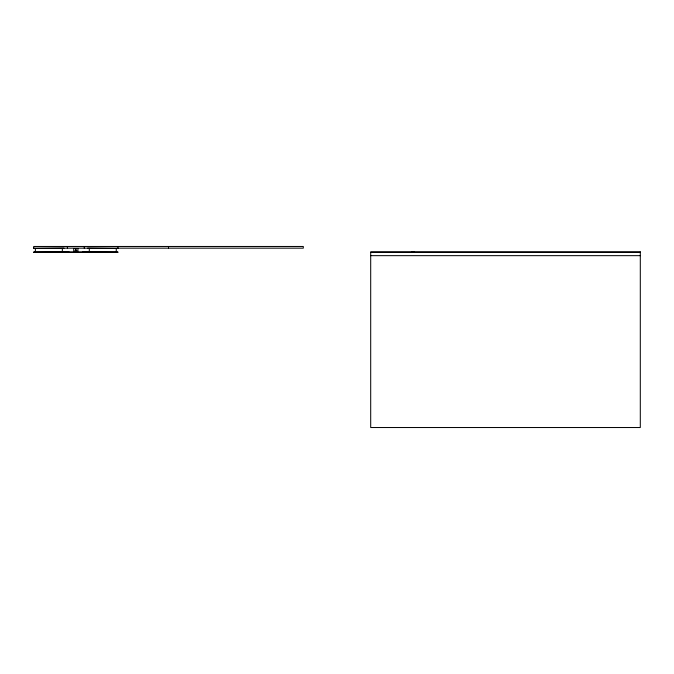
<?xml version="1.0" encoding="UTF-8"?>
<svg xmlns="http://www.w3.org/2000/svg" width="674" height="674" viewBox="0 0 674 674"><rect width="100%" height="100%" fill="white"/><g stroke="black" fill="none" stroke-linecap="round" stroke-linejoin="round"><path stroke-width="1.01" d="M33.7 248.158L303.3 248.158L303.3 246.473L33.7 246.473L33.7 248.495L64.03 248.158M33.7 252.034L117.95 252.034M370.7 252.287L640.3 252.287M370.7 255.657L640.3 255.657M414.089 251.916L411.561 251.916M168.5 246.473L168.5 248.158M117.95 246.473L117.95 248.495L87.62 248.158M116.265 248.495L116.265 251.865M89.305 248.495L89.305 251.865M87.62 251.865L87.62 252.287M84.25 246.473L84.25 248.158M82.565 252.034L117.95 252.287L33.7 252.287L69.085 252.034M77.089 251.191L77.089 252.034M75.994 248.495L75.994 252.034M75.656 248.495L75.656 252.034M74.561 251.191L74.561 252.034M67.4 246.473L67.4 248.158M64.03 251.865L64.03 252.287M62.345 248.495L62.345 251.865M35.385 248.495L35.385 251.865M77.931 248.495L73.719 248.495L73.719 251.191L77.931 251.191L77.931 248.495M640.3 251.916L370.7 251.916L370.7 427.527L640.3 427.527L640.3 251.916"/></g></svg>
